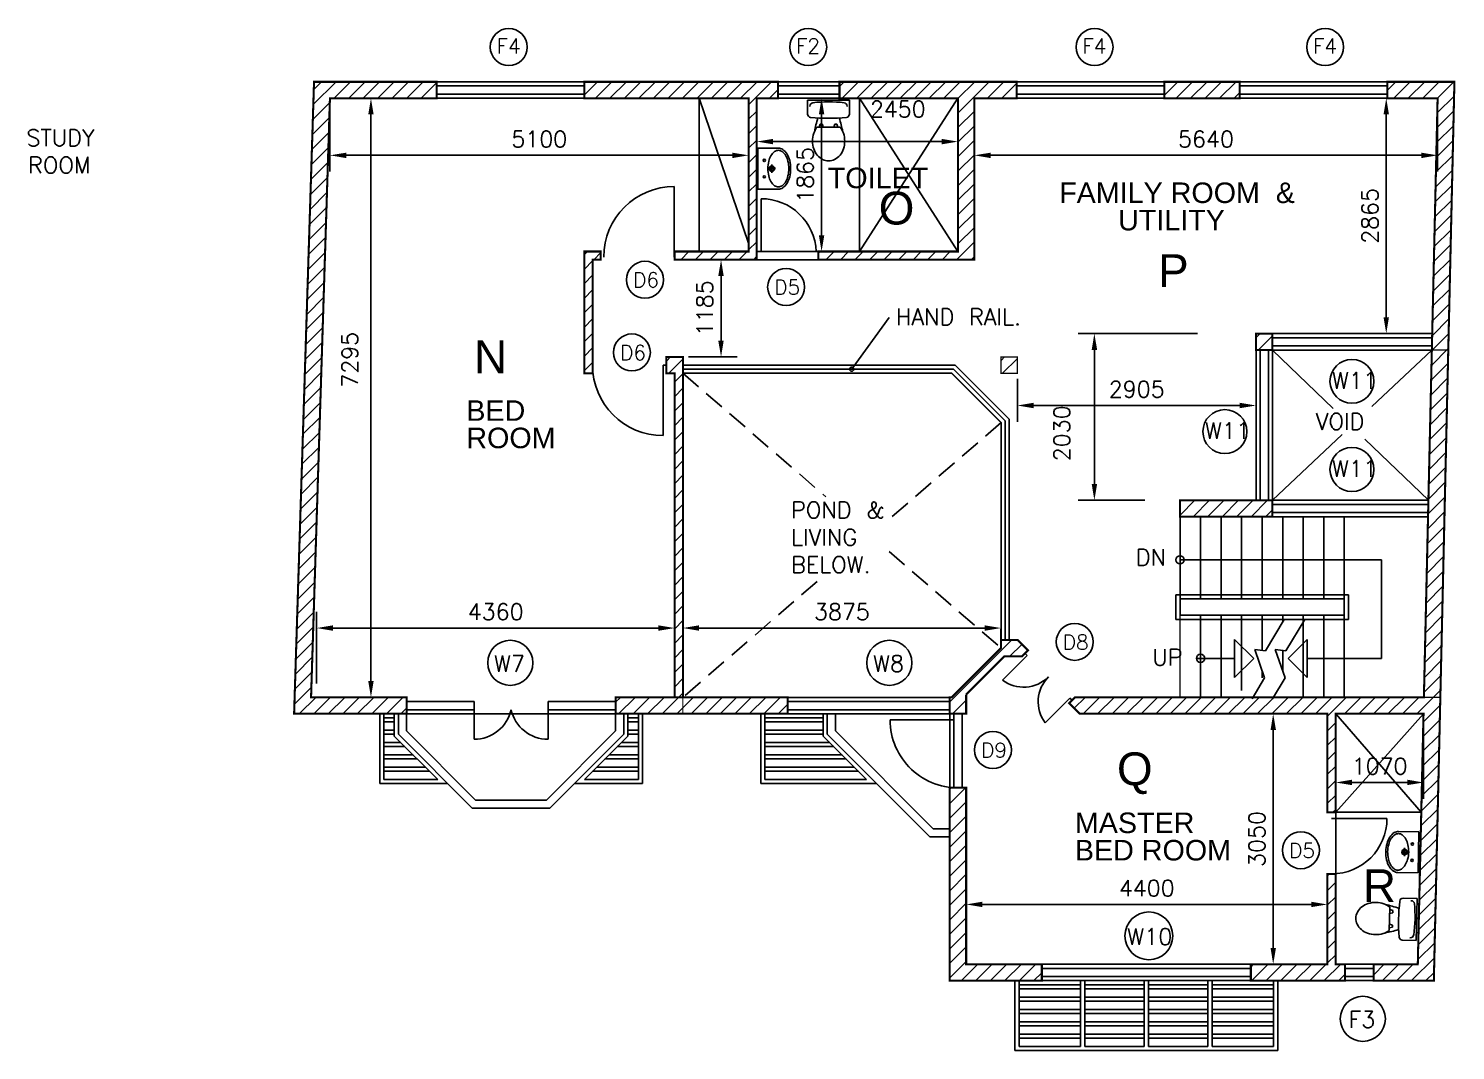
# Model space of a CAD drawing. Header units: inches. Extents: x 35686 to 107884, y -6679 to 46392.
# Drawn here: x 88436 to 105814, y -3937 to 8508 of the extents above; entities that cross this region are included whole.
import ezdxf

# ---------------------------------------------------------------- set-up
doc = ezdxf.new("R2010")
doc.units = ezdxf.units.IN
doc.header["$LTSCALE"] = 500
doc.header["$MEASUREMENT"] = 0
doc.linetypes.add('DASHED', pattern=[0.75, 0.5, -0.25])
doc.linetypes.add('DASHED2', pattern=[0.375, 0.25, -0.125])
doc.layers.get('0').update_dxf_attribs({"linetype": 'CONTINUOUS'})
doc.layers.get('DEFPOINTS').update_dxf_attribs({"linetype": 'CONTINUOUS'})
for name, color, linetype in [('BUILDING', 6, 'CONTINUOUS'), ('DETAILS', 7, 'CONTINUOUS'), ('DIMENSIONS', 3, 'CONTINUOUS'), ('GF', 7, 'CONTINUOUS'), ('HATCH', 2, 'CONTINUOUS'), ('NOTES', 7, 'CONTINUOUS')]:
    doc.layers.add(name, color=color, linetype=linetype)
doc.styles.get("Standard").update_dxf_attribs({"font": 'txt.shx'})
doc.styles.add('STYLE1', font='ARIAL.TTF')
doc.dimstyles.get("Standard").update_dxf_attribs({"dimtxt": 0.18, "dimasz": 0.18, "dimexe": 0.18, "dimexo": 0.0625, "dimgap": 0.09, "dimtad": 0, "dimtih": 1, "dimtoh": 1, "dimdec": 4, "dimzin": 0, "dimdsep": 46, "dimtxsty": 'STANDARD', "dimcen": 0.09, "dimclrt": 256, "dimadec": 0, "dimazin": 0, "dimtfac": 1, "dimtdec": 4, "dimtofl": 0, "dimtmove": 0, "dimatfit": 3, "dimfxl": 1, "dimtolj": 1, "dimtzin": 0, "dimarcsym": 0})

# ---------------------------------------------------------------- blocks, each defined once
blk = doc.blocks.new('WB')
for p, q in [((0, -248), (0, 0)), ((0, 0), (500, 0)), ((500, 0), (500, -248)), ((197, -170), (301, -170)), ((250, -145), (250, -195))]:
    blk.add_line(p, q)
blk.add_lwpolyline([(27, -248, 0.157473), (42, -293, 0.106563), (93, -339, 0.072075), (161, -365, 0.058462), (250, -376, 0.058462), (339, -365, 0.072075), (407, -339, 0.106563), (458, -293, 0.157473), (473, -248, 0.157473), (458, -203, 0.106563), (407, -158, 0.072075), (339, -131, 0.058462), (250, -120, 0.058462), (161, -131, 0.072075), (93, -158, 0.106563), (42, -203, 0.157473)], format="xyb", close=True)
blk.add_lwpolyline([(0, -248, 0.152143), (16, -301, 0.106947), (73, -354, 0.074375), (150, -386, 0.061009), (250, -398, 0.061009), (350, -386, 0.074375), (427, -354, 0.106947), (484, -301, 0.152143), (500, -248, 0.152143)], format="xyb")
for centre, radius in [((150, -76), 14), ((250, -170), 33.6), ((250, -170), 25), ((350, -76), 14)]:
    blk.add_circle(centre, radius)
blk = doc.blocks.new('WC')
for p, q in [((-255, 0), (255, 0)), ((-255, -169), (-255, 0)), ((255, 0), (255, -169)), ((-226, -71), (-226, -76)), ((226, -71), (226, -76)), ((-142, -329), (141, -329)), ((142, -329), (-141, -329)), ((-112, -329), (-103, -291)), ((-103, -291), (-75, -291)), ((-66, -329), (-75, -291)), ((66, -329), (75, -291)), ((103, -291), (75, -291)), ((112, -329), (103, -291))]:
    blk.add_line(p, q)
for points in [[(-141, -329, 0.08543), (-180, -403, 0.081234), (-196, -498, 0.081234), (-180, -593, 0.089593), (-138, -669, 0.104664), (-72, -722, 0.118555), (1, -740, 0.118555), (74, -722, 0.104664), (140, -669, 0.089593), (182, -593, 0.081234), (197, -498, 0.081234)], [(197, -498, 0.081234), (182, -403, 0.08543), (142, -329, 0.104664)]]:
    blk.add_lwpolyline(points, format="xyb")
for centre, radius, start, end in [((-215, -169), 40, 180, 264.2204), ((-186, -71), 40, 97.1281, 180), ((0, -1562), 1543, 82.8719, 97.1281), ((186, -71), 40, 0, 82.8719), ((215, -169), 40, 275.7796, 0), ((0, 1955), 2175, 264.2204, 275.7796), ((1140, -633), 1336, 161.8261, 169.2435), ((-1140, -633), 1336, 10.7565, 18.1739)]:
    blk.add_arc(centre, radius, start, end)
blk = doc.blocks.new('*D46')
at = {"layer": 'DEFPOINTS', "color": 0, "linetype": 'Continuous'}
for p in [(92107, 7659), (92007, 363), (92606, 363)]:
    blk.add_point(p, dxfattribs=at)
at = {"layer": 'DIMENSIONS', "linetype": 'Continuous', "lineweight": -2}
for p, q in [((92176, 7659), (92804, 7659)), ((92606, 7461), (92606, 561)), ((92076, 363), (92804, 363))]:
    blk.add_line(p, q, dxfattribs=at)
at = {"layer": 'DIMENSIONS', "linetype": 'Continuous'}
for points in [[(92573, 7461), (92639, 7461), (92606, 7659)], [(92573, 561), (92639, 561), (92606, 363)]]:
    blk.add_solid(points, dxfattribs=at)
at = {"layer": 'DIMENSIONS', "color": 7, "linetype": 'Continuous', "insert": (92349, 4474), "char_height": 198, "attachment_point": 5, "rotation": 90}
blk.add_mtext('\\A1;7295', dxfattribs=at)
blk = doc.blocks.new('*D47')
at = {"layer": 'DEFPOINTS', "color": 0, "linetype": 'Continuous'}
for p in [(92107, 7659), (97205, 7659), (97205, 6964)]:
    blk.add_point(p, dxfattribs=at)
at = {"layer": 'DIMENSIONS', "linetype": 'Continuous', "lineweight": -2}
for p, q in [((92107, 7590), (92107, 6766)), ((97205, 7590), (97205, 6766)), ((92305, 6964), (97007, 6964))]:
    blk.add_line(p, q, dxfattribs=at)
at = {"layer": 'DIMENSIONS', "linetype": 'Continuous'}
for points in [[(92305, 6996), (92305, 6930), (92107, 6964)], [(97007, 6996), (97007, 6930), (97205, 6964)]]:
    blk.add_solid(points, dxfattribs=at)
at = {"layer": 'DIMENSIONS', "color": 7, "linetype": 'Continuous', "insert": (94656, 7162), "char_height": 198, "attachment_point": 5}
blk.add_mtext('\\A1;5100', dxfattribs=at)
blk = doc.blocks.new('*D48')
at = {"layer": 'DEFPOINTS', "color": 0, "linetype": 'Continuous'}
for p in [(96305, 1207), (91945, 463), (96305, 463)]:
    blk.add_point(p, dxfattribs=at)
at = {"layer": 'DIMENSIONS', "linetype": 'Continuous', "lineweight": -2}
for p, q in [((91945, 532), (91945, 1405)), ((96305, 532), (96305, 1405)), ((92143, 1207), (96107, 1207))]:
    blk.add_line(p, q, dxfattribs=at)
at = {"layer": 'DIMENSIONS', "linetype": 'Continuous'}
for points in [[(92143, 1240), (92143, 1174), (91945, 1207)], [(96107, 1240), (96107, 1174), (96305, 1207)]]:
    blk.add_solid(points, dxfattribs=at)
at = {"layer": 'DIMENSIONS', "color": 7, "linetype": 'Continuous', "insert": (94125, 1405), "char_height": 198, "attachment_point": 5}
blk.add_mtext('\\A1;4360', dxfattribs=at)
blk = doc.blocks.new('*D49')
at = {"layer": 'DEFPOINTS', "color": 0, "linetype": 'Continuous'}
for p in [(100279, 1263), (96405, 1203), (100279, 1207)]:
    blk.add_point(p, dxfattribs=at)
at = {"layer": 'DIMENSIONS', "linetype": 'Continuous', "lineweight": -2}
for p, q in [((96405, 1272), (96405, 1405)), ((96603, 1207), (100081, 1207)), ((100279, 1194), (100279, 1009))]:
    blk.add_line(p, q, dxfattribs=at)
at = {"layer": 'DIMENSIONS', "linetype": 'Continuous'}
for points in [[(96603, 1240), (96603, 1174), (96405, 1207)], [(100081, 1240), (100081, 1174), (100279, 1207)]]:
    blk.add_solid(points, dxfattribs=at)
at = {"layer": 'DIMENSIONS', "color": 7, "linetype": 'Continuous', "insert": (98342, 1405), "char_height": 198, "attachment_point": 5}
blk.add_mtext('\\A1;3875', dxfattribs=at)
blk = doc.blocks.new('*D50')
at = {"layer": 'DEFPOINTS', "color": 0, "linetype": 'Continuous'}
for p in [(97305, 7659), (97305, 5793), (98094, 5793)]:
    blk.add_point(p, dxfattribs=at)
at = {"layer": 'DIMENSIONS', "linetype": 'Continuous', "lineweight": -2}
for p, q in [((97374, 7659), (98292, 7659)), ((98094, 7461), (98094, 5991)), ((97374, 5793), (98292, 5793))]:
    blk.add_line(p, q, dxfattribs=at)
at = {"layer": 'DIMENSIONS', "linetype": 'Continuous'}
for points in [[(98061, 7461), (98127, 7461), (98094, 7659)], [(98061, 5991), (98127, 5991), (98094, 5793)]]:
    blk.add_solid(points, dxfattribs=at)
at = {"layer": 'DIMENSIONS', "color": 7, "linetype": 'Continuous', "insert": (97896, 6726), "char_height": 198, "attachment_point": 5, "rotation": 90}
blk.add_mtext('\\A1;1865', dxfattribs=at)
blk = doc.blocks.new('*D51')
at = {"layer": 'DEFPOINTS', "color": 0, "linetype": 'Continuous'}
for p in [(97305, 5693), (96405, 4509), (96870, 4509)]:
    blk.add_point(p, dxfattribs=at)
at = {"layer": 'DIMENSIONS', "linetype": 'Continuous', "lineweight": -2}
for p, q in [((97236, 5693), (96672, 5693)), ((96870, 5495), (96870, 4707)), ((96474, 4509), (97068, 4509))]:
    blk.add_line(p, q, dxfattribs=at)
at = {"layer": 'DIMENSIONS', "linetype": 'Continuous'}
for points in [[(96836, 5495), (96902, 5495), (96870, 5693)], [(96836, 4707), (96902, 4707), (96870, 4509)]]:
    blk.add_solid(points, dxfattribs=at)
at = {"layer": 'DIMENSIONS', "color": 7, "linetype": 'Continuous', "insert": (96672, 5101), "char_height": 198, "attachment_point": 5, "rotation": 90}
blk.add_mtext('\\A1;1185', dxfattribs=at)
blk = doc.blocks.new('*D52')
at = {"layer": 'DEFPOINTS', "color": 0, "linetype": 'Continuous'}
for p in [(97305, 7131), (99755, 7131), (99755, 7131)]:
    blk.add_point(p, dxfattribs=at)
at = {"layer": 'DIMENSIONS', "linetype": 'Continuous', "lineweight": -2}
for p, q in [((97305, 7200), (97305, 7329)), ((99755, 7200), (99755, 7329)), ((97503, 7131), (99557, 7131))]:
    blk.add_line(p, q, dxfattribs=at)
at = {"layer": 'DIMENSIONS', "linetype": 'Continuous'}
for points in [[(97503, 7164), (97503, 7098), (97305, 7131)], [(99557, 7164), (99557, 7098), (99755, 7131)]]:
    blk.add_solid(points, dxfattribs=at)
at = {"layer": 'DIMENSIONS', "color": 7, "linetype": 'Continuous', "insert": (99022, 7527), "char_height": 198, "attachment_point": 5}
blk.add_mtext('\\A1;2450', dxfattribs=at)
blk = doc.blocks.new('*D53')
at = {"layer": 'DEFPOINTS', "color": 0, "linetype": 'Continuous'}
for p in [(99955, 7659), (105596, 7659), (105596, 6964)]:
    blk.add_point(p, dxfattribs=at)
at = {"layer": 'DIMENSIONS', "linetype": 'Continuous', "lineweight": -2}
for p, q in [((99955, 7590), (99955, 6766)), ((105596, 7590), (105596, 6766)), ((100153, 6964), (105398, 6964))]:
    blk.add_line(p, q, dxfattribs=at)
at = {"layer": 'DIMENSIONS', "linetype": 'Continuous'}
for points in [[(100153, 6996), (100153, 6930), (99955, 6964)], [(105398, 6996), (105398, 6930), (105596, 6964)]]:
    blk.add_solid(points, dxfattribs=at)
at = {"layer": 'DIMENSIONS', "color": 7, "linetype": 'Continuous', "insert": (102776, 7162), "char_height": 198, "attachment_point": 5}
blk.add_mtext('\\A1;5640', dxfattribs=at)
blk = doc.blocks.new('*D54')
at = {"layer": 'DEFPOINTS', "color": 0, "linetype": 'Continuous'}
for p in [(103185, 7659), (104004, 4793), (104971, 4793)]:
    blk.add_point(p, dxfattribs=at)
at = {"layer": 'DIMENSIONS', "linetype": 'Continuous', "lineweight": -2}
for p, q in [((103254, 7659), (105169, 7659)), ((104971, 7461), (104971, 4991)), ((104073, 4793), (105169, 4793))]:
    blk.add_line(p, q, dxfattribs=at)
at = {"layer": 'DIMENSIONS', "linetype": 'Continuous'}
for points in [[(104938, 7461), (105004, 7461), (104971, 7659)], [(104938, 4991), (105004, 4991), (104971, 4793)]]:
    blk.add_solid(points, dxfattribs=at)
at = {"layer": 'DIMENSIONS', "color": 7, "linetype": 'Continuous', "insert": (104773, 6226), "char_height": 198, "attachment_point": 5, "rotation": 90}
blk.add_mtext('\\A1;2865', dxfattribs=at)
blk = doc.blocks.new('*D55')
at = {"layer": 'DEFPOINTS', "color": 0, "linetype": 'Continuous'}
for p in [(100479, 4309), (100479, 3917), (103385, 2763)]:
    blk.add_point(p, dxfattribs=at)
at = {"layer": 'DIMENSIONS', "linetype": 'Continuous', "lineweight": -2}
for p, q in [((100479, 4240), (100479, 3719)), ((103385, 2832), (103385, 4115)), ((103187, 3917), (100677, 3917))]:
    blk.add_line(p, q, dxfattribs=at)
at = {"layer": 'DIMENSIONS', "linetype": 'Continuous'}
for points in [[(100677, 3950), (100677, 3884), (100479, 3917)], [(103187, 3950), (103187, 3884), (103385, 3917)]]:
    blk.add_solid(points, dxfattribs=at)
at = {"layer": 'DIMENSIONS', "color": 7, "linetype": 'Continuous', "insert": (101932, 4115), "char_height": 198, "attachment_point": 5}
blk.add_mtext('\\A1;2905', dxfattribs=at)
blk = doc.blocks.new('*D56')
at = {"layer": 'DEFPOINTS', "color": 0, "linetype": 'Continuous'}
for p in [(101416, 4793), (102743, 4793), (102100, 2763)]:
    blk.add_point(p, dxfattribs=at)
at = {"layer": 'DIMENSIONS', "linetype": 'Continuous', "lineweight": -2}
for p, q in [((102674, 4793), (101218, 4793)), ((101416, 2961), (101416, 4595)), ((102031, 2763), (101218, 2763))]:
    blk.add_line(p, q, dxfattribs=at)
at = {"layer": 'DIMENSIONS', "linetype": 'Continuous'}
for points in [[(101384, 4595), (101450, 4595), (101416, 4793)], [(101384, 2961), (101450, 2961), (101416, 2763)]]:
    blk.add_solid(points, dxfattribs=at)
at = {"layer": 'DIMENSIONS', "color": 7, "linetype": 'Continuous', "insert": (101020, 3578), "char_height": 198, "attachment_point": 5, "rotation": 90}
blk.add_mtext('\\A1;2030', dxfattribs=at)
blk = doc.blocks.new('*D57')
at = {"layer": 'DEFPOINTS', "color": 0, "linetype": 'Continuous'}
for p in [(104155, 163), (103594, -2887), (104155, -2887)]:
    blk.add_point(p, dxfattribs=at)
at = {"layer": 'DIMENSIONS', "linetype": 'Continuous', "lineweight": -2}
for p, q in [((104086, 163), (103396, 163)), ((103594, -35), (103594, -2689)), ((104086, -2887), (103396, -2887))]:
    blk.add_line(p, q, dxfattribs=at)
at = {"layer": 'DIMENSIONS', "linetype": 'Continuous'}
for points in [[(103562, -35), (103628, -35), (103594, 163)], [(103562, -2689), (103628, -2689), (103594, -2887)]]:
    blk.add_solid(points, dxfattribs=at)
at = {"layer": 'DIMENSIONS', "color": 7, "linetype": 'Continuous', "insert": (103396, -1362), "char_height": 198, "attachment_point": 5, "rotation": 90}
blk.add_mtext('\\A1;3050', dxfattribs=at)
blk = doc.blocks.new('*D58')
at = {"layer": 'DEFPOINTS', "color": 0, "linetype": 'Continuous'}
for p in [(104255, -2159), (99855, -2687), (104255, -2687)]:
    blk.add_point(p, dxfattribs=at)
at = {"layer": 'DIMENSIONS', "linetype": 'Continuous', "lineweight": -2}
for p, q in [((99855, -2618), (99855, -1961)), ((104255, -2618), (104255, -1961)), ((100053, -2159), (104057, -2159))]:
    blk.add_line(p, q, dxfattribs=at)
at = {"layer": 'DIMENSIONS', "linetype": 'Continuous'}
for points in [[(100053, -2126), (100053, -2192), (99855, -2159)], [(104057, -2126), (104057, -2192), (104255, -2159)]]:
    blk.add_solid(points, dxfattribs=at)
at = {"layer": 'DIMENSIONS', "color": 7, "linetype": 'Continuous', "insert": (102055, -1961), "char_height": 198, "attachment_point": 5}
blk.add_mtext('\\A1;4400', dxfattribs=at)
blk = doc.blocks.new('*D59')
at = {"layer": 'DEFPOINTS', "color": 0, "linetype": 'Continuous'}
for p in [(104355, 163), (105425, 163), (105425, -674)]:
    blk.add_point(p, dxfattribs=at)
at = {"layer": 'DIMENSIONS', "linetype": 'Continuous', "lineweight": -2}
for p, q in [((104355, 94), (104355, -872)), ((105425, 94), (105425, -872)), ((104553, -674), (105227, -674))]:
    blk.add_line(p, q, dxfattribs=at)
at = {"layer": 'DIMENSIONS', "linetype": 'Continuous'}
for points in [[(104553, -640), (104553, -706), (104355, -674)], [(105227, -640), (105227, -706), (105425, -674)]]:
    blk.add_solid(points, dxfattribs=at)
at = {"layer": 'DIMENSIONS', "color": 7, "linetype": 'Continuous', "insert": (104890, -476), "char_height": 198, "attachment_point": 5}
blk.add_mtext('\\A1;1070', dxfattribs=at)

msp = doc.modelspace()

# ---------------------------------------------------------------- hatches: boundary and pattern name
at = {"layer": 'HATCH', "linetype": 'Continuous'}
h = msp.add_hatch(dxfattribs=at)
h.set_pattern_fill('ANSI31', color=256, scale=1000, style=0)
h.paths.add_polyline_path([(93405.4, 7659), (93405.4, 7859), (91913, 7859), (91670.3, 162.8), (93039.9, 162.8), (93039.9, 362.8), (91876.7, 362.8), (92001.1, 4309), (92106.8, 7659)])
h = msp.add_hatch(dxfattribs=at)
h.set_pattern_fill('ANSI31', color=256, scale=1000, style=0)
h.paths.add_polyline_path([(97205, 7659), (97205, 5792.8), (96305, 5792.8), (96305, 5692.8), (97305, 5692.8), (97305, 7659), (97562.2, 7659), (97562.2, 7859), (95205.4, 7859), (95205.4, 7659)])
h = msp.add_hatch(dxfattribs=at)
h.set_pattern_fill('ANSI31', color=256, scale=1000, style=0)
h.paths.add_polyline_path([(99755, 7659), (99755, 5792.8), (98055, 5792.8), (98055, 5692.8), (99955, 5692.8), (99955, 7659), (100469.9, 7659), (100469.9, 7859), (98312.2, 7859), (98312.2, 7659)])
h = msp.add_hatch(dxfattribs=at)
h.set_pattern_fill('ANSI31', color=256, scale=1000, style=0)
h.paths.add_polyline_path([(105526.2, 4592.8), (105479.7, 2562.8), (105429.4, 362.8), (101179.4, 362.8), (101108.7, 292.1), (101238, 162.8), (104255, 162.8), (104255, -1037.2), (104355, -1037.2), (104355, 162.8), (105424.8, 162.8), (105355, -2887.2), (104818, -2887.2), (104818, -3087.2), (105550.5, -3087.2), (105801, 7859), (104985.1, 7859), (104985.1, 7659), (105596.4, 7659)])
h = msp.add_hatch(dxfattribs=at)
h.set_pattern_fill('ANSI31', color=256, scale=1000, style=0)
h.paths.add_polyline_path([(102269.9, 7859), (102269.9, 7659), (103185.1, 7659), (103185.1, 7859)])
h = msp.add_hatch(dxfattribs=at)
h.set_pattern_fill('ANSI31', color=256, scale=1000, style=0)
h.paths.add_polyline_path([(95205, 4309), (95305, 4309), (95305, 4509), (95305, 5692.8), (95405, 5692.8), (95405, 5792.8), (95205, 5792.8)])
h = msp.add_hatch(dxfattribs=at)
h.set_pattern_fill('ANSI31', color=256, scale=1000, style=0)
h.paths.add_polyline_path([(100279.4, 4509), (100279.4, 4309), (100479.4, 4309), (100479.4, 4509)])
h.paths.add_polyline_path([(103585, 4792.8), (103385, 4792.8), (103385, 4592.8), (103585, 4592.8)])
h = msp.add_hatch(dxfattribs=at)
h.set_pattern_fill('ANSI31', color=256, scale=1000, style=0)
h.paths.add_polyline_path([(96305, 362.8), (96405, 362.8), (96405, 4509), (96205, 4509), (96205, 4309), (96305, 4309)])
h = msp.add_hatch(dxfattribs=at)
h.set_pattern_fill('ANSI31', color=256, scale=1000, style=0)
h.paths.add_polyline_path([(102459.6, 2762.8), (102459.6, 2562.8), (103585, 2562.8), (103585, 2762.8)])
h = msp.add_hatch(dxfattribs=at)
h.set_pattern_fill('ANSI31', color=256, scale=1000, style=0)
h.paths.add_polyline_path([(99655, 162.8), (99855, 162.8), (99855, 397), (100320.8, 862.8), (100537.3, 863.4), (100608, 934.1), (100479.4, 1062.8), (100279.4, 1062.8), (100279.4, 962.8), (99679.4, 362.8), (99655, 362.8)])
h = msp.add_hatch(dxfattribs=at)
h.set_pattern_fill('ANSI31', color=256, scale=1000, style=0)
h.paths.add_polyline_path([(97682.2, 362.8), (95585.4, 362.8), (95585.4, 162.8), (97682.2, 162.8)])
h = msp.add_hatch(dxfattribs=at)
h.set_pattern_fill('ANSI31', color=256, scale=1000, style=0)
h.paths.add_polyline_path([(99655, -3087.2), (100776.2, -3087.2), (100776.2, -2887.2), (99855, -2887.2), (99855, -737.2), (99805, -737.2, -0.0302753), (99705, -737.2), (99655, -737.2)])
h = msp.add_hatch(dxfattribs=at)
h.set_pattern_fill('ANSI31', color=256, scale=1000, style=0)
h.paths.add_polyline_path([(103321.7, -2887.2), (103321.7, -3087.2), (104468, -3087.2), (104468, -2887.2), (104355, -2887.2), (104355, -1787.2), (104255, -1787.2), (104255, -2887.2)])

# ---------------------------------------------------------------- linework, layer by layer
at = {"layer": 'BUILDING', "linetype": 'Continuous', "const_width": 15}
msp.add_lwpolyline([(91913, 7859), (105801, 7859), (105726.2, 4592.8), (105726.2, 4592.8), (103585, 4592.8), (103585, 2562.8), (102459.6, 2562.8), (102459.6, 362.8), (105629.4, 362.8), (105629.4, 362.8), (105550.5, -3087.2), (99655, -3087.2), (99655, 362.8), (99679.4, 362.8), (100279.4, 962.8), (100279.4, 3709), (99679.4, 4309), (96405, 4309), (96405, 162.8), (91670.3, 162.8), (91913, 7859)], dxfattribs=at)
at = {"layer": 'DETAILS', "color": 7, "linetype": 'Continuous'}
for p, q in [((95205.4, 7859), (93405.4, 7859)), ((95205.4, 7809), (93405.4, 7809)), ((95205.4, 7709), (93405.4, 7709)), ((95205.4, 7659), (93405.4, 7659)), ((103336.3, 343.5), (103489, 598.8)), ((103586.8, 343.5), (103739.5, 598.8)), ((93862.6, 312.8), (93039.9, 312.8)), ((93862.6, 212.8), (93039.9, 212.8)), ((93862.6, 312.8), (93862.6, -148.2)), ((95585.4, 312.8), (94762.6, 312.8)), ((94762.6, 312.8), (94762.6, -148.2)), ((95585.4, 212.8), (94762.6, 212.8)), ((92712.6, 162.8), (92712.6, -687.2)), ((92762.6, 162.8), (92762.6, -637.2)), ((92762.6, 112.8), (92889.9, 112.8)), ((92762.6, 62.8), (92889.9, 62.8)), ((92889.9, -107.9), (92889.9, 162.8)), ((92939.9, -87.2), (92939.9, 162.8)), ((95585.4, 162.8), (93039.9, 162.8)), ((93039.9, -45.8), (93039.9, 162.8)), ((95585.4, -45.8), (95585.4, 162.8)), ((95685.4, -87.2), (95685.4, 162.8)), ((95735.4, -107.9), (95735.4, 162.8)), ((95862.6, 112.8), (95735.4, 112.8)), ((95862.6, 62.8), (95735.4, 62.8)), ((95862.6, 162.8), (95862.6, -637.2)), ((95912.6, 162.8), (95912.6, -687.2)), ((97355, 162.8), (97355, -687.2)), ((97405, 162.8), (97405, -637.2)), ((97405, 112.8), (98113.6, 112.8)), ((97405, 62.8), (98113.6, 62.8)), ((98113.6, -107.9), (98113.6, 162.8)), ((98163.6, -87.2), (98163.6, 162.8)), ((98263.6, -45.8), (98263.6, 162.8)), ((92762.6, -37.2), (92889.9, -37.2)), ((92762.6, -87.2), (92889.9, -87.2)), ((93419.1, -637.2), (92889.9, -107.9)), ((93839.9, -987.2), (92939.9, -87.2)), ((93881.3, -887.2), (93039.9, -45.8)), ((94744, -887.2), (95585.4, -45.8)), ((94785.4, -987.2), (95685.4, -87.2)), ((95206.1, -637.2), (95735.4, -107.9)), ((95862.6, -37.2), (95735.4, -37.2)), ((95862.6, -87.2), (95735.4, -87.2)), ((97405, -37.2), (98113.6, -37.2)), ((97405, -87.2), (98113.6, -87.2)), ((98642.9, -637.2), (98113.6, -107.9)), ((99413.6, -1337.2), (98163.6, -87.2)), ((99455, -1237.2), (98263.6, -45.8)), ((92762.6, -187.2), (92969.1, -187.2)), ((92762.6, -237.2), (93019.1, -237.2)), ((92762.6, -337.2), (93119.1, -337.2)), ((95862.6, -337.2), (95506.1, -337.2)), ((95862.6, -237.2), (95606.1, -237.2)), ((95862.6, -187.2), (95656.1, -187.2)), ((97405, -187.2), (98192.9, -187.2)), ((97405, -237.2), (98242.9, -237.2)), ((97405, -337.2), (98342.9, -337.2)), ((92762.6, -387.2), (93169.1, -387.2)), ((92762.6, -487.2), (93269.1, -487.2)), ((95862.6, -487.2), (95356.1, -487.2)), ((95862.6, -387.2), (95456.1, -387.2)), ((97405, -387.2), (98392.9, -387.2)), ((97405, -487.2), (98492.9, -487.2)), ((92712.6, -687.2), (93539.9, -687.2)), ((92762.6, -537.2), (93319.1, -537.2)), ((92762.6, -637.2), (93419.1, -637.2)), ((95912.6, -687.2), (95085.4, -687.2)), ((95862.6, -637.2), (95206.1, -637.2)), ((95862.6, -537.2), (95306.1, -537.2)), ((97355, -687.2), (98763.6, -687.2)), ((97405, -537.2), (98542.9, -537.2)), ((97405, -637.2), (98642.9, -637.2)), ((94785.4, -987.2), (93839.9, -987.2)), ((94744, -887.2), (93881.3, -887.2))]:
    msp.add_line(p, q, dxfattribs=at)
at = {"layer": 'DETAILS', "linetype": 'Continuous'}
for p, q in [((97562.2, 7859), (98312.2, 7859)), ((100469.9, 7859), (102269.9, 7859)), ((103185.1, 7859), (104985.1, 7859)), ((96605, 5792.8), (96605, 7659)), ((96605, 7659), (97205, 5892.8)), ((98312.2, 7809), (97562.2, 7809)), ((97562.2, 7709), (98312.2, 7709)), ((98312.2, 7659), (97562.2, 7659)), ((98555, 7659), (98555, 5792.8)), ((98555, 7659), (99755, 5792.8)), ((99755, 7659), (98555, 5792.8)), ((102269.9, 7809), (100469.9, 7809)), ((100469.9, 7709), (102269.9, 7709)), ((102269.9, 7659), (100469.9, 7659)), ((104985.1, 7809), (103185.1, 7809)), ((103185.1, 7709), (104985.1, 7709)), ((104985.1, 7659), (103185.1, 7659)), ((96300, 5724.7), (96300, 6583.4)), ((97357, 5792.8), (97357, 6435.8)), ((98055, 5792.8), (97305, 5792.8)), ((97305, 5692.8), (98055, 5692.8)), ((105530.8, 4792.8), (103585, 4792.8)), ((105527.8, 4742.8), (103585, 4742.8)), ((105530.8, 4792.8), (104630.8, 4792.8)), ((105530.8, 4792.8), (104630.8, 4792.8)), ((103385, 2762.8), (103385, 4592.8)), ((103435, 2762.8), (103435, 4592.8)), ((103535, 2762.8), (103535, 4592.8)), ((105527.8, 4642.8), (103585, 4642.8)), ((103585, 4592.8), (104324.5, 3880.3)), ((105527.8, 4592.8), (103585, 4592.8)), ((103585, 2762.8), (103585, 4592.8)), ((105526.2, 4592.8), (104794.5, 3903)), ((96163.7, 4409), (96163.7, 3550.3)), ((96163.7, 4409), (96205, 4409)), ((96405, 4409), (99720.8, 4409)), ((96405, 4359), (99700.1, 4359)), ((99700.1, 4359), (100329.4, 3729.7)), ((99720.8, 4409), (100379.4, 3750.4)), ((96405, 4309), (99679.4, 4309)), ((99679.4, 4309), (100279.4, 3709)), ((100279.4, 3709), (100279.4, 1062.8)), ((100329.4, 3729.7), (100329.4, 1062.8)), ((100379.4, 3750.4), (100379.4, 1062.8)), ((104435, 3564.1), (103585, 2762.8)), ((104710.8, 3508.1), (105484.3, 2762.8)), ((103585, 2762.8), (105484.3, 2762.8)), ((105479.7, 2712.8), (103585, 2712.8)), ((103585, 2612.8), (105484.3, 2612.8)), ((102459.6, 1562.8), (102459.6, 2562.8)), ((102709.6, 1562.8), (102709.6, 2562.8)), ((102959.6, 1562.8), (102959.6, 2562.8)), ((103209.6, 1562.8), (103209.6, 2562.8)), ((103459.6, 1562.8), (103459.6, 2562.8)), ((105479.7, 2562.8), (103585, 2562.8)), ((103709.6, 1562.8), (103709.6, 2562.8)), ((103959.6, 1562.8), (103959.6, 2562.8)), ((104209.6, 1562.8), (104209.6, 2562.8)), ((104459.6, 1562.8), (104459.6, 2562.8)), ((102459.6, 2037.8), (104911.8, 2037.8)), ((104911.8, 837.8), (104911.8, 2037.8)), ((104509.6, 1612.8), (102409.6, 1612.8)), ((102409.6, 1612.8), (102409.6, 1312.8)), ((104509.6, 1312.8), (104509.6, 1612.8)), ((104459.6, 1562.8), (102459.6, 1562.8)), ((102459.6, 1562.8), (102459.6, 1362.8)), ((104459.6, 1362.8), (104459.6, 1562.8)), ((102409.6, 1312.8), (104509.6, 1312.8)), ((102459.6, 1362.8), (104459.6, 1362.8)), ((102709.6, 362.8), (102709.6, 1362.8)), ((102959.6, 362.8), (102959.6, 1362.8)), ((103209.6, 446.4), (103209.6, 1362.8)), ((103459.6, 934.2), (103459.6, 1362.8)), ((103498.5, 929.4), (103727.7, 1312.8)), ((103709.6, 1282.5), (103709.6, 1362.8)), ((103749, 929.4), (103978.2, 1312.8)), ((103959.6, 362.8), (103959.6, 1362.8)), ((104209.6, 362.8), (104209.6, 1362.8)), ((104459.6, 362.8), (104459.6, 1362.8)), ((103124.8, 606.2), (103124.8, 1069.4)), ((103124.8, 1069.4), (103356.4, 837.8)), ((104008.4, 1069.4), (103776.8, 837.8)), ((104008.4, 606.2), (104008.4, 1069.4)), ((100597.4, 874), (100296.1, 572.7)), ((100597.4, 874), (100572.7, 898.8)), ((103368.6, 945.3), (103498.5, 929.4)), ((103489, 598.8), (103368.6, 945.3)), ((103619.1, 945.3), (103749, 929.4)), ((103739.5, 598.8), (103619.1, 945.3)), ((103709.6, 684.9), (103709.6, 934.2)), ((102659.6, 837.8), (103124.8, 837.8)), ((103124.8, 606.2), (103356.4, 837.8)), ((104008.4, 606.2), (103776.8, 837.8)), ((104911.8, 837.8), (104008.4, 837.8)), ((103459.6, 602), (103459.6, 683.5)), ((99655, 362.8), (97682.2, 362.8)), ((101119.3, 352.2), (100818, 50.9)), ((101119.3, 352.2), (101144, 327.4)), ((99655, 312.8), (97682.2, 312.8)), ((99655, 212.8), (97682.2, 212.8)), ((99655, 162.8), (97682.2, 162.8)), ((99705, 87.8), (98928.5, 87.8)), ((99655, -737.2), (99655, 162.8)), ((99705, 162.8), (99705, -737.2)), ((99805, 162.8), (99805, -737.2)), ((105424.8, 162.8), (104355, -1037.2)), ((104355, 162.8), (105397.3, -1037.2)), ((104355, -1037.2), (104355, -1787.2)), ((105397.3, -1037.2), (104355, -1037.2)), ((104305, -1112.2), (104980, -1112.2)), ((99413.6, -1337.2), (99655, -1337.2)), ((99455, -1237.2), (99655, -1237.2)), ((103321.7, -2887.2), (100776.2, -2887.2)), ((103321.7, -2937.2), (100776.2, -2937.2)), ((104468, -2887.2), (104818, -2887.2)), ((104468, -2937.2), (104818, -2937.2)), ((100448.9, -3087.2), (100448.9, -3937.2)), ((103321.7, -3087.2), (100498.9, -3087.2)), ((100498.9, -3087.2), (100498.9, -3887.2)), ((103321.7, -3037.2), (100776.2, -3037.2)), ((101248.9, -3887.2), (101248.9, -3087.2)), ((101298.9, -3887.2), (101298.9, -3087.2)), ((102023.9, -3887.2), (102023.9, -3087.2)), ((102073.9, -3887.2), (102073.9, -3087.2)), ((102798.9, -3887.2), (102798.9, -3087.2)), ((102848.9, -3887.2), (102848.9, -3087.2)), ((103598.9, -3887.2), (103598.9, -3087.2)), ((103648.9, -3937.2), (103648.9, -3087.2)), ((104818, -3037.2), (104468, -3037.2)), ((104818, -3087.2), (104468, -3087.2)), ((100498.9, -3137.2), (101248.9, -3137.2)), ((100498.9, -3187.2), (101248.9, -3187.2)), ((100498.9, -3287.2), (101248.9, -3287.2)), ((101298.9, -3137.2), (102023.9, -3137.2)), ((101298.9, -3187.2), (102023.9, -3187.2)), ((101298.9, -3287.2), (102023.9, -3287.2)), ((102073.9, -3137.2), (102798.9, -3137.2)), ((102073.9, -3187.2), (102798.9, -3187.2)), ((102073.9, -3287.2), (102798.9, -3287.2)), ((102848.9, -3137.2), (103598.9, -3137.2)), ((102848.9, -3187.2), (103598.9, -3187.2)), ((102848.9, -3287.2), (103598.9, -3287.2)), ((100498.9, -3337.2), (101248.9, -3337.2)), ((100498.9, -3437.2), (101248.9, -3437.2)), ((101298.9, -3337.2), (102023.9, -3337.2)), ((101298.9, -3437.2), (102023.9, -3437.2)), ((102073.9, -3337.2), (102798.9, -3337.2)), ((102073.9, -3437.2), (102798.9, -3437.2)), ((102848.9, -3337.2), (103598.9, -3337.2)), ((102848.9, -3437.2), (103598.9, -3437.2)), ((100498.9, -3487.2), (101248.9, -3487.2)), ((100498.9, -3587.2), (101248.9, -3587.2)), ((100498.9, -3637.2), (101248.9, -3637.2)), ((101298.9, -3487.2), (102023.9, -3487.2)), ((101298.9, -3587.2), (102023.9, -3587.2)), ((101298.9, -3637.2), (102023.9, -3637.2)), ((102073.9, -3487.2), (102798.9, -3487.2)), ((102073.9, -3587.2), (102798.9, -3587.2)), ((102073.9, -3637.2), (102798.9, -3637.2)), ((102848.9, -3487.2), (103598.9, -3487.2)), ((102848.9, -3587.2), (103598.9, -3587.2)), ((102848.9, -3637.2), (103598.9, -3637.2)), ((100498.9, -3737.2), (101248.9, -3737.2)), ((100498.9, -3787.2), (101248.9, -3787.2)), ((101298.9, -3737.2), (102023.9, -3737.2)), ((101298.9, -3787.2), (102023.9, -3787.2)), ((102073.9, -3737.2), (102798.9, -3737.2)), ((102073.9, -3787.2), (102798.9, -3787.2)), ((102848.9, -3737.2), (103598.9, -3737.2)), ((102848.9, -3787.2), (103598.9, -3787.2)), ((100448.9, -3937.2), (103648.9, -3937.2)), ((100498.9, -3887.2), (101248.9, -3887.2)), ((101298.9, -3887.2), (102023.9, -3887.2)), ((102073.9, -3887.2), (102798.9, -3887.2)), ((102848.9, -3887.2), (103598.9, -3887.2))]:
    msp.add_line(p, q, dxfattribs=at)
at = {"layer": 'DETAILS', "color": 1, "linetype": 'DASHED'}
for p, q in [((96405, 4309), (98146.8, 2804.6)), ((100279.4, 3709), (98955.3, 2565.4)), ((98915.5, 2140.7), (100279.4, 962.8)), ((98040.6, 1775.4), (96405, 362.8))]:
    msp.add_line(p, q, dxfattribs=at)
at = {"layer": 'DETAILS', "color": 7, "linetype": 'DASHED2'}
msp.add_line((95585.4, 362.8), (95585.4, 162.8), dxfattribs=at)
at = {"layer": 'DETAILS', "linetype": 'Continuous'}
for points, const_width in [([(92001.1, 4309), (91876.7, 362.8), (93039.9, 362.8), (93039.9, 162.8), (91670.3, 162.8), (91913, 7859), (93405.4, 7859), (93405.4, 7659), (92106.8, 7659), (92001.1, 4309)], 25), ([(99955, 7659), (100469.9, 7659), (100469.9, 7859), (98312.2, 7859), (98312.2, 7659), (99755, 7659), (99755, 5792.8), (98055, 5792.8), (98055, 5692.8), (99955, 5692.8), (99955, 7659)], 25), ([(105550.5, -3087.2), (105801, 7859), (104985.1, 7859), (104985.1, 7659), (105596.4, 7659), (105526.2, 4592.8), (105479.7, 2562.8), (105429.4, 362.8), (101179.4, 362.8), (101108.7, 292.1), (101238, 162.8), (104255, 162.8), (104255, -1037.2), (104355, -1037.2), (104355, 162.8), (105424.8, 162.8), (105355, -2887.2), (104818, -2887.2), (104818, -3087.2), (105550.5, -3087.2)], 25), ([(96405, 362.8), (96405, 4509), (96205, 4509), (96205, 4309), (96305, 4309), (96305, 362.8)], 25), ([(100479.4, 4309), (100279.4, 4309), (100279.4, 4509), (100479.4, 4509), (100479.4, 4309)], 15), ([(99855, 397), (99855, 162.8), (99655, 162.8), (99655, 362.8), (99679.4, 362.8), (100279.4, 962.8), (100279.4, 1062.8)], 25), ([(100279.4, 1062.8), (100479.4, 1062.8), (100608, 934.1), (100537.3, 863.4), (100320.8, 862.8), (99855, 397)], 25)]:
    msp.add_lwpolyline(points, dxfattribs=dict(at, const_width=const_width))
at = {"layer": 'DETAILS', "linetype": 'Continuous', "const_width": 25}
for points in [[(97305, 5692.8), (97305, 7659), (97562.2, 7659), (97562.2, 7859), (95205.4, 7859), (95205.4, 7659), (97205, 7659), (97205, 5792.8), (96305, 5792.8), (96305, 5692.8)], [(103185.1, 7859), (103185.1, 7659), (102269.9, 7659), (102269.9, 7859)], [(95205, 4309), (95205, 5792.8), (95405, 5792.8), (95405, 5692.8), (95305, 5692.8), (95305, 4509), (95305, 4309), (95205, 4309)], [(103385, 4592.8), (103385, 4792.8), (103585, 4792.8), (103585, 4592.8)], [(103585, 2562.8), (103585, 2762.8), (102459.6, 2762.8), (102459.6, 2562.8)], [(97682.2, 362.8), (97682.2, 162.8), (95585.4, 162.8), (95585.4, 362.8)], [(100776.2, -3087.2), (100776.2, -2887.2), (99855, -2887.2), (99855, -737.2), (99655, -737.2), (99655, -3087.2)], [(103321.7, -3087.2), (103321.7, -2887.2), (104255, -2887.2), (104255, -1787.2), (104355, -1787.2), (104355, -2887.2), (104468, -2887.2), (104468, -3087.2)]]:
    msp.add_lwpolyline(points, close=True, dxfattribs=at)
at = {"layer": 'DETAILS', "linetype": 'Continuous'}
for centre, radius in [((98461.3, 4359), 25), ((104552.9, 4211.2), 267.6), ((102459.6, 2037.8), 50), ((102709.6, 837.8), 50)]:
    msp.add_circle(centre, radius, dxfattribs=at)
for centre, radius, start, end in [((96300, 5724.7), 858.7, 90, 180), ((97357, 5762.9), 672.9, 2.54332, 90), ((96163.7, 4409), 858.7, 180, 270), ((100553.9, 917.5), 430.5, 233.21321, 315), ((101162.8, 308.7), 430.5, 135, 216.78679), ((99755, 87.8), 826.5, 180, 273.46823), ((104305, -1112.2), 675, 270, 0)]:
    msp.add_arc(centre, radius, start, end, dxfattribs=at)
at = {"layer": 'DETAILS', "color": 7, "linetype": 'Continuous'}
for centre, start, end in [((93862.6, 312.8), 270, 347.47119), ((94762.6, 312.8), 192.52881, 270)]:
    msp.add_arc(centre, 461, start, end, dxfattribs=at)
at = {"layer": 'GF', "linetype": 'Continuous'}
for centre, radius in [((94284.5, 8282.7), 225), ((97931.4, 8282.7), 225), ((101418.3, 8282.7), 225), ((104227.1, 8282.7), 225), ((95943.4, 5448.6), 225), ((97662.2, 5360.1), 225), ((95783.9, 4563.6), 225), ((103005.6, 3599.4), 267.6), ((104552.9, 3137.9), 267.6), ((101176.8, 1038.4), 225), ((94303, 783.6), 274.8), ((98919.4, 783.6), 274.8), ((100180.6, -278.2), 225), ((103931.8, -1499), 225), ((102080.1, -2541.7), 291.2), ((104685.7, -3552.1), 274.8)]:
    msp.add_circle(centre, radius, dxfattribs=at)
at = {"layer": 'NOTES', "linetype": 'Continuous'}
msp.add_line((98916.2, 4986.8), (98459.9, 4357.1), dxfattribs=at)

# ---------------------------------------------------------------- block references
at = {"layer": 'DETAILS', "linetype": 'Continuous'}
msp.add_blockref('WC', (98178.7, 7634.9), dxfattribs=at)
for name, p, rotation in [('WB', (97319.6, 6551.8), 90), ('WB', (105369.6, -1275.2), 268.6889888627974), ('WC', (105340.2, -2341.4), 268.6889888627974)]:
    msp.add_blockref(name, p, dxfattribs=dict(at, rotation=rotation))

# ---------------------------------------------------------------- texts
msp.add_text('W11', height=200, dxfattribs=at).set_placement((104310.5, 4121.6))
at = {"layer": 'GF', "linetype": 'Continuous'}
for s, height, p in [('F4', 180, (94135.6, 8205.6)), ('F2', 180, (97782.5, 8205.6)), ('F4', 180, (101269.4, 8205.6)), ('F4', 180, (104078.2, 8205.6)), ('D6', 180, (95798.1, 5355.7)), ('D5', 180, (97517, 5267.2)), ('D6', 180, (95638.6, 4470.6)), ('W11', 200, (102763.2, 3509.8)), ('W11', 200, (104310.5, 3048.3)), ('D8', 180, (101031.6, 945.5)), ('W7', 200, (94105.1, 674.5)), ('W8', 200, (98721.5, 674.5)), ('D9', 180, (100035.4, -371.1)), ('D5', 180, (103786.5, -1591.9)), ('W10', 200, (101816.8, -2650.8)), ('F3', 200, (104511.7, -3660.3))]:
    msp.add_text(s, height=height, dxfattribs=at).set_placement(p)
at = {"layer": 'GF', "color": 7, "linetype": 'Continuous', "style": 'STYLE1'}
for s, p in [('O', (98789.9, 6121.2)), ('P', (102192.5, 5358.9)), ('N', (93860.9, 4310.7)), ('Q', (101691.3, -707.1)), ('R', (104685.9, -2131.1))]:
    msp.add_text(s, height=400, dxfattribs=at).set_placement(p)
at = {"layer": 'NOTES', "linetype": 'Continuous'}
for s, p in [('STUDY ', (88410.4, 7076.9)), ('ROOM', (88431.2, 6744.6)), ('HAND RAIL.', (99000.2, 4896.8)), ('VOID', (104113.9, 3622.4)), ('POND &', (97722.7, 2544.7)), ('LIVING ', (97722.7, 2211.4)), ('DN', (101921.4, 1969.2)), ('BELOW.', (97722.7, 1878)), ('UP', (102121.5, 751))]:
    msp.add_text(s, height=200, dxfattribs=at).set_placement(p)
at = {"layer": 'NOTES', "color": 7, "linetype": 'Continuous', "style": 'STYLE1'}
for s, p in [('TOILET', (98169.9, 6563.1)), ('FAMILY ROOM  &', (100987.4, 6382.8)), ('UTILITY', (101705.4, 6049.5)), ('BED', (93767.9, 3730.6)), ('ROOM', (93767.9, 3397.3)), ('MASTER ', (101178.9, -1290.1)), ('BED ROOM', (101178.9, -1623.4))]:
    msp.add_text(s, height=250, dxfattribs=at).set_placement(p)

# ---------------------------------------------------------------- dimensions: what is measured, and where the dimension line sits
at = {"layer": 'DIMENSIONS', "linetype": 'Continuous'}
for base, p1, p2, picture, middle in [((92606, 362.8), (92106.8, 7659), (92007.4, 362.8), '*D46', (92546.5, 4473.6)), ((101416.5, 4792.8), (102100, 2762.8), (102743, 4792.8), '*D56', (101218.5, 3577.8))]:
    dim = msp.add_linear_dim(base=base, p1=p1, p2=p2, angle=90, dimstyle='STANDARD', override={"dimscale": 1100, "dimtad": 1, "dimtih": 0, "dimtoh": 0, "dimdec": 0, "dimrnd": 5, "dimclrd": 256, "dimclre": 256, "dimclrt": 7, "dimtdec": 0, "dimtmove": 1}, dxfattribs=at)
    dim.commit()
    dim.dimension.update_dxf_attribs({"geometry": picture, "text_midpoint": middle, "dimtype": 160})
for base, p1, p2, picture, middle in [((97205, 6963.5), (92106.8, 7659), (97205, 7659), '*D47', (94655.9, 7161.5)), ((105596.4, 6963.5), (99955, 7659), (105596.4, 7659), '*D53', (102775.7, 7161.5)), ((100479.4, 3917.4), (103385, 2762.8), (100479.4, 4309), '*D55', (101932.2, 4115.4)), ((96305, 1207), (91945.4, 462.8), (96305, 462.8), '*D48', (94125.2, 1405)), ((100279.4, 1207), (96405, 1203.4), (100279.4, 1263.2), '*D49', (98342.2, 1405)), ((105424.8, -673.5), (104355, 162.8), (105424.8, 162.8), '*D59', (104889.9, -475.5)), ((104255, -2159), (99855, -2687.2), (104255, -2687.2), '*D58', (102055, -1961))]:
    dim = msp.add_linear_dim(base=base, p1=p1, p2=p2, dimstyle='STANDARD', override={"dimscale": 1100, "dimtad": 1, "dimtih": 0, "dimtoh": 0, "dimdec": 0, "dimrnd": 5, "dimclrd": 256, "dimclre": 256, "dimclrt": 7, "dimtdec": 0, "dimtmove": 1}, dxfattribs=at)
    dim.commit()
    dim.dimension.update_dxf_attribs({"geometry": picture, "text_midpoint": middle})
for base, p1, p2, picture, middle in [((98094, 5792.8), (97305, 7659), (97305, 5792.8), '*D50', (97896, 6725.9)), ((104971, 4792.8), (103185.1, 7659), (104004, 4792.8), '*D54', (104773, 6225.9)), ((96869.5, 4509), (97305, 5692.8), (96405, 4509), '*D51', (96671.5, 5100.9)), ((103594.5, -2887.2), (104155, 162.8), (104155, -2887.2), '*D57', (103396.5, -1362.2))]:
    dim = msp.add_linear_dim(base=base, p1=p1, p2=p2, angle=90, dimstyle='STANDARD', override={"dimscale": 1100, "dimtad": 1, "dimtih": 0, "dimtoh": 0, "dimdec": 0, "dimrnd": 5, "dimclrd": 256, "dimclre": 256, "dimclrt": 7, "dimtdec": 0, "dimtmove": 1}, dxfattribs=at)
    dim.commit()
    dim.dimension.update_dxf_attribs({"geometry": picture, "text_midpoint": middle})
dim = msp.add_linear_dim(base=(99755, 7131), p1=(97305, 7131), p2=(99755, 7131), dimstyle='STANDARD', override={"dimscale": 1100, "dimtad": 1, "dimtih": 0, "dimtoh": 0, "dimdec": 0, "dimrnd": 5, "dimclrd": 256, "dimclre": 256, "dimclrt": 7, "dimtdec": 0, "dimtmove": 1}, dxfattribs=at)
dim.commit()
dim.dimension.update_dxf_attribs({"geometry": '*D52', "text_midpoint": (99022, 7329), "dimtype": 160})

doc.saveas('drawing.dxf')
